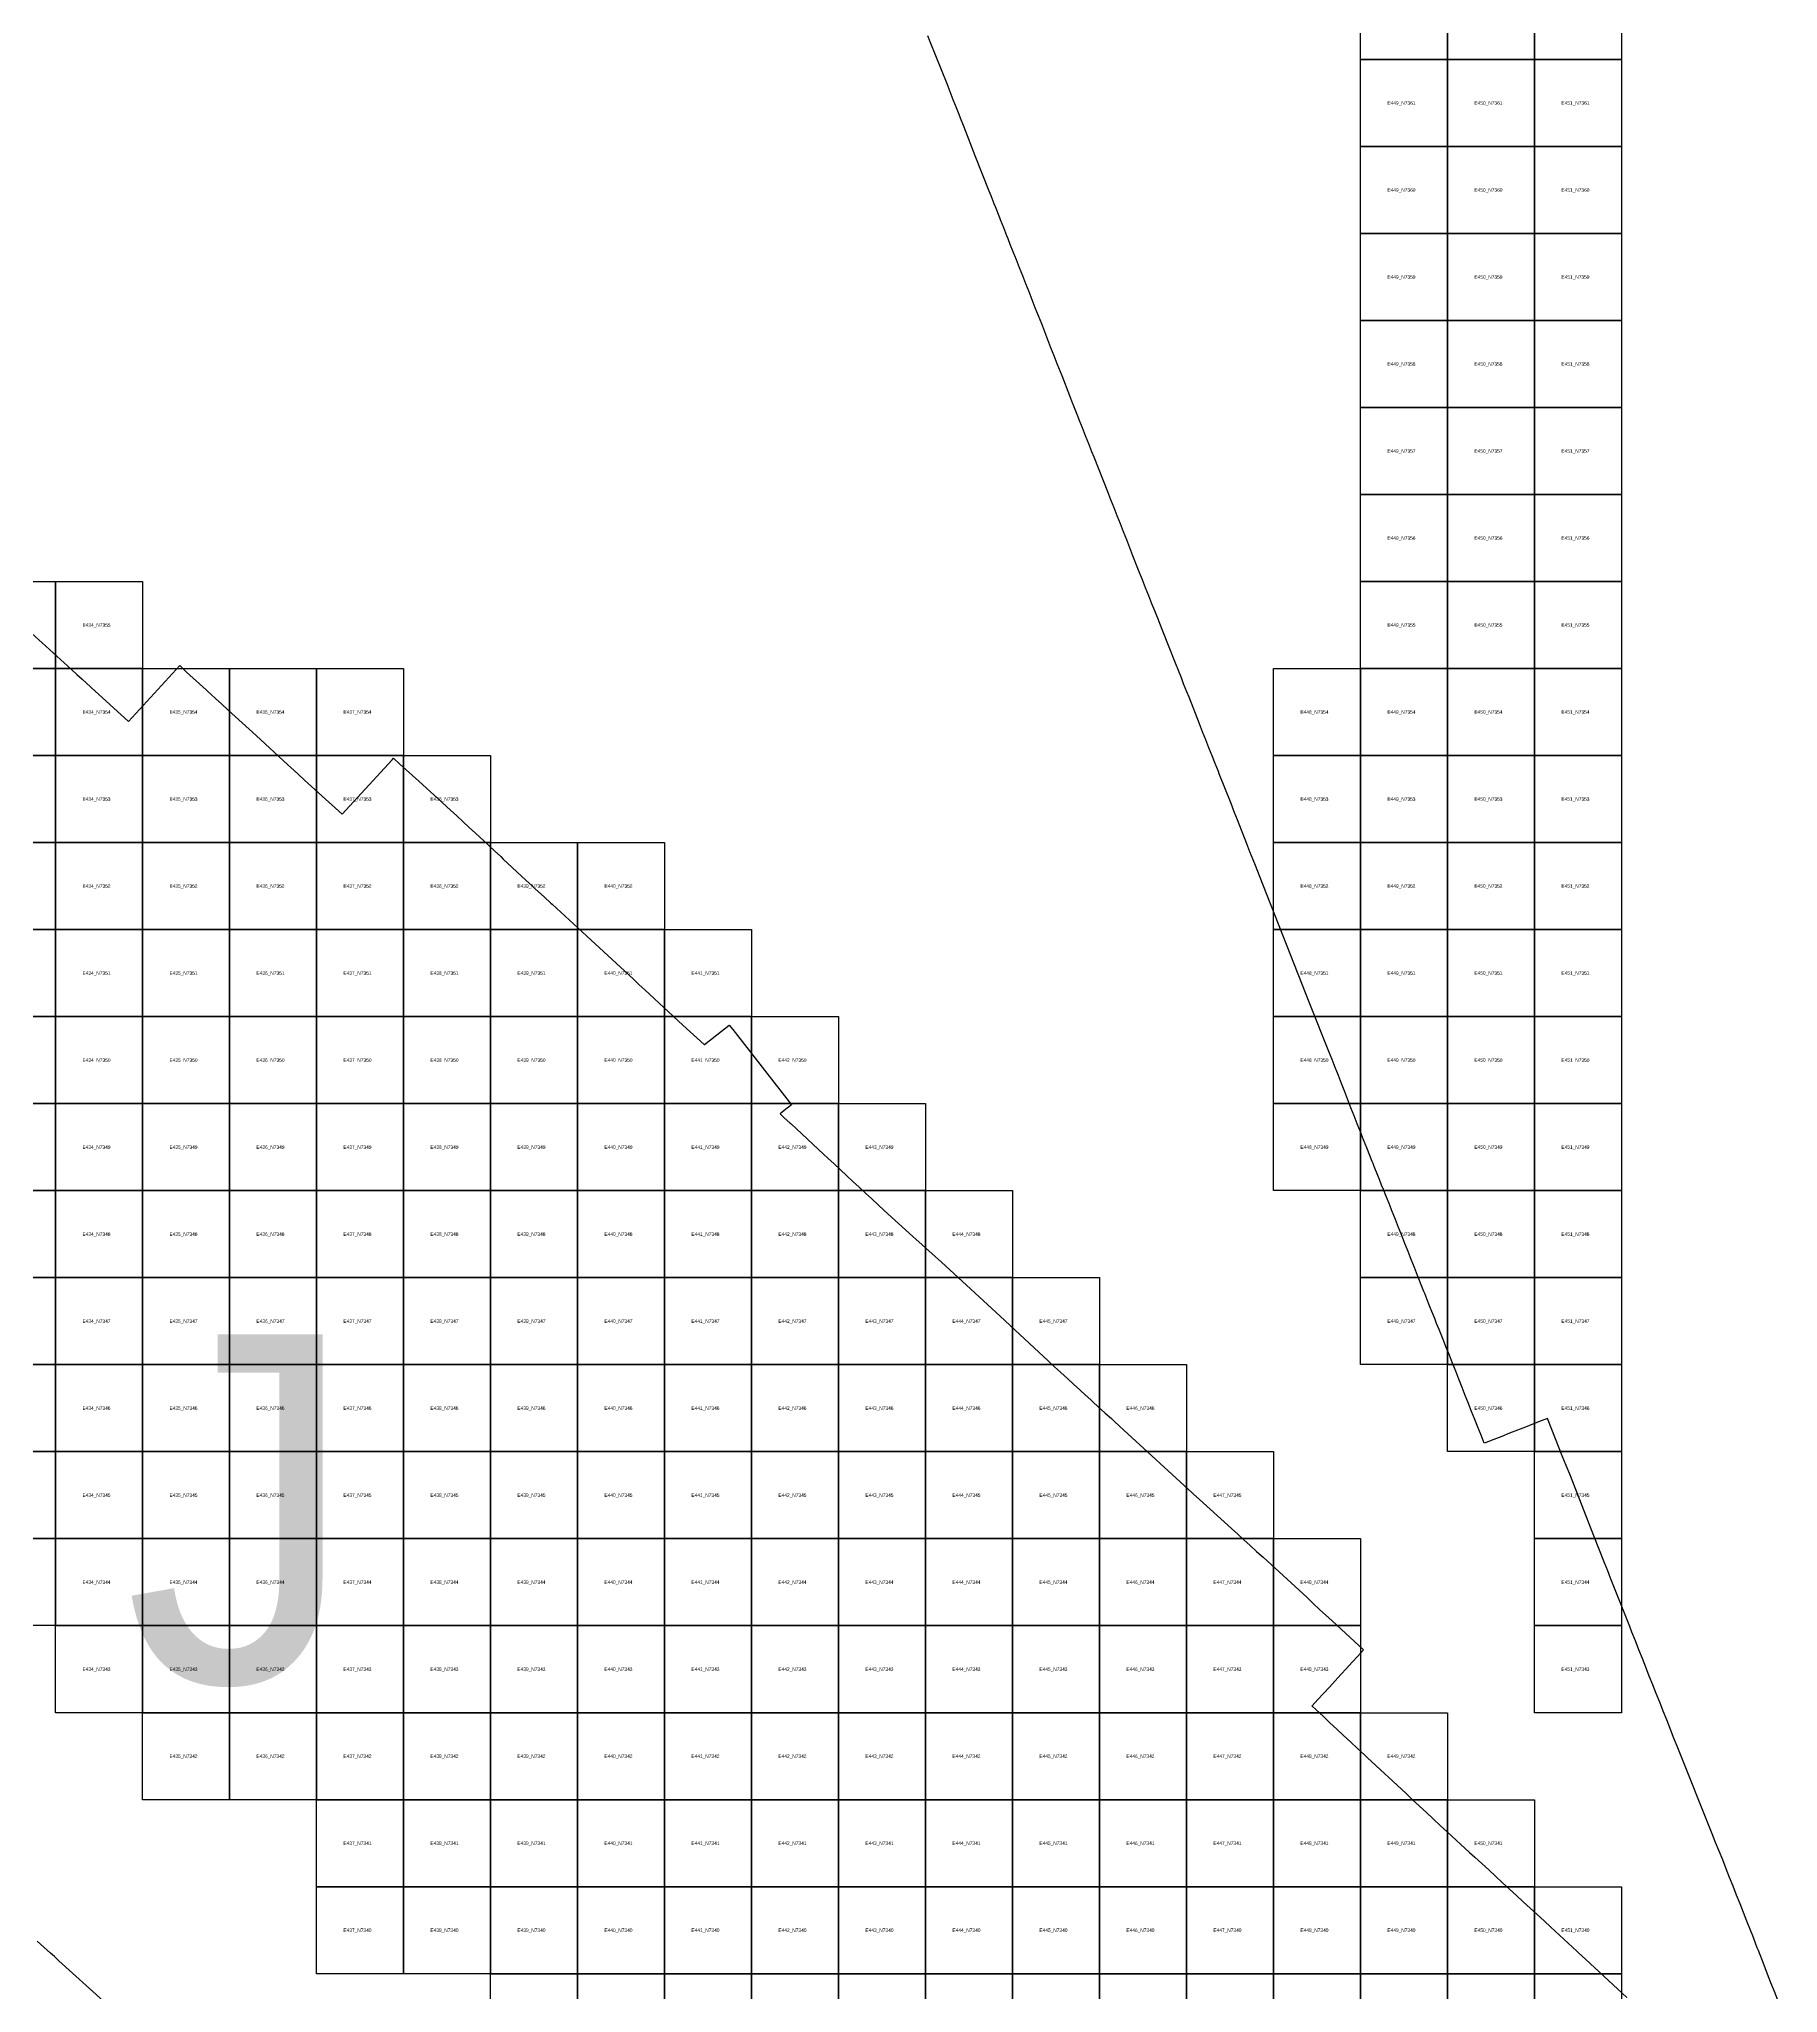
# Model space of a CAD drawing. Extents: x 325010 to 598009, y 7224244 to 7547000.
# Drawn here: x 433809 to 453797, y 7339779 to 7362234 of the extents above; entities that cross this region are included whole.
import ezdxf

# ---------------------------------------------------------------- set-up
doc = ezdxf.new("R2010")
doc.units = 0
for name, color, linetype in [('J', 7, 'Continuous'), ('L', 7, 'Continuous'), ('Limpopo_1', 7, 'Continuous')]:
    doc.layers.add(name, color=color, linetype=linetype)

msp = doc.modelspace()

# ---------------------------------------------------------------- linework, layer by layer
for points in [[(451000, 7362000), (451000, 7363000), (452000, 7363000), (452000, 7362000)], [(451000, 7361000), (451000, 7362000), (452000, 7362000), (452000, 7361000)], [(451000, 7360000), (451000, 7361000), (452000, 7361000), (452000, 7360000)], [(451000, 7359000), (451000, 7360000), (452000, 7360000), (452000, 7359000)], [(451000, 7358000), (451000, 7359000), (452000, 7359000), (452000, 7358000)], [(451000, 7357000), (451000, 7358000), (452000, 7358000), (452000, 7357000)], [(451000, 7356000), (451000, 7357000), (452000, 7357000), (452000, 7356000)], [(451000, 7355000), (451000, 7356000), (452000, 7356000), (452000, 7355000)], [(451000, 7354000), (451000, 7355000), (452000, 7355000), (452000, 7354000)], [(451000, 7353000), (451000, 7354000), (452000, 7354000), (452000, 7353000)], [(451000, 7352000), (451000, 7353000), (452000, 7353000), (452000, 7352000)], [(451000, 7351000), (451000, 7352000), (452000, 7352000), (452000, 7351000)], [(451000, 7350000), (451000, 7351000), (452000, 7351000), (452000, 7350000)], [(451000, 7349000), (451000, 7350000), (452000, 7350000), (452000, 7349000)], [(451000, 7348000), (451000, 7349000), (452000, 7349000), (452000, 7348000)], [(451000, 7347000), (451000, 7348000), (452000, 7348000), (452000, 7347000)], [(451000, 7346000), (451000, 7347000), (452000, 7347000), (452000, 7346000)], [(451000, 7345000), (451000, 7346000), (452000, 7346000), (452000, 7345000)], [(451000, 7344000), (451000, 7345000), (452000, 7345000), (452000, 7344000)], [(451000, 7343000), (451000, 7344000), (452000, 7344000), (452000, 7343000)], [(451000, 7340000), (451000, 7341000), (452000, 7341000), (452000, 7340000)], [(451000, 7339000), (451000, 7340000), (452000, 7340000), (452000, 7339000)]]:
    msp.add_lwpolyline(points, close=True)
at = {"layer": 'J'}
for points in [[(433609, 7355509), (433846, 7355295), (434181, 7354989), (434245, 7354931), (434303, 7354877), (434401, 7354788), (434404, 7354785), (434407, 7354783), (434836, 7354391), (435426, 7355033), (435506, 7354960), (435730, 7354754), (435745, 7354741), (435782, 7354706), (435841, 7354652), (435905, 7354595), (435984, 7354522), (436064, 7354448), (436144, 7354376), (436224, 7354303), (436304, 7354230), (436669, 7353895), (436703, 7353864), (436782, 7353791), (436862, 7353718), (436941, 7353645), (437102, 7353500), (437292, 7353325), (437869, 7353952), (437884, 7353969), (437957, 7353902), (438030, 7353836), (438103, 7353770), (438174, 7353705), (438394, 7353506), (438540, 7353372), (438611, 7353306), (438683, 7353240), (438755, 7353173), (438826, 7353107), (438972, 7352972), (439044, 7352905), (439116, 7352838), (439144, 7352811), (439403, 7352569), (439476, 7352503), (439512, 7352470), (439621, 7352371), (439693, 7352304), (439707, 7352291), (440055, 7351971), (440637, 7351432), (440705, 7351370), (440772, 7351307), (441210, 7350902), (441455, 7350678), (441459, 7350681), (441742, 7350902), (441783, 7350851), (442459, 7349987), (442374, 7349920), (442328, 7349883), (442372, 7349842), (442444, 7349775), (442453, 7349767), (442826, 7349419), (442876, 7349373), (442948, 7349306), (443020, 7349239), (443092, 7349172), (443164, 7349105), (443236, 7349038), (443309, 7348972), (443381, 7348905), (443453, 7348838), (443525, 7348771), (443854, 7348473), (443889, 7348441), (443962, 7348375), (444035, 7348309), (444108, 7348243), (444181, 7348177), (444471, 7347912), (444905, 7347512), (444976, 7347444), (445408, 7347042), (445481, 7346975), (445516, 7346943), (445629, 7346840), (445699, 7346777), (445771, 7346711), (445842, 7346646), (445848, 7346640), (445917, 7346578), (445989, 7346512), (446060, 7346447), (446065, 7346442), (446135, 7346379), (446170, 7346347), (446280, 7346247), (447063, 7345528), (447077, 7345515), (447149, 7345449), (447514, 7345118), (447587, 7345053), (447659, 7344986), (447732, 7344920), (447805, 7344854), (447878, 7344789), (448384, 7344322), (448456, 7344255), (448528, 7344187), (448673, 7344055), (449033, 7343721), (448968, 7343650), (448903, 7343579), (448838, 7343508), (448772, 7343437), (448706, 7343365), (448641, 7343294), (448574, 7343222), (448508, 7343150), (448442, 7343078), (448441, 7343078), (448489, 7343032), (448568, 7342958), (448647, 7342884), (448726, 7342810), (448805, 7342736), (448885, 7342663), (448964, 7342589), (449043, 7342515), (449080, 7342480), (449518, 7342073), (449597, 7342000), (449636, 7341963), (449756, 7341852), (449835, 7341779), (449914, 7341705), (449994, 7341632), (450252, 7341394), (450312, 7341339), (450392, 7341266), (450472, 7341193), (450551, 7341120), (450631, 7341046), (450711, 7340973), (450790, 7340900), (450870, 7340827), (450949, 7340754), (451029, 7340680), (451109, 7340607), (451188, 7340534), (451486, 7340258), (451505, 7340240), (451585, 7340166), (452062, 7339727)], [(434545, 7339688), (434036, 7340149), (433985, 7340196), (433939, 7340237), (433866, 7340304), (433825, 7340341), (433789, 7340374)]]:
    msp.add_lwpolyline(points, dxfattribs=at)
at = {"layer": 'L'}
msp.add_lwpolyline([(453797, 7339694), (453757, 7339795), (453717, 7339896), (453677, 7339996), (453637, 7340097), (453572, 7340265), (453559, 7340299), (453539, 7340350), (453507, 7340434), (453480, 7340501), (453441, 7340602), (453401, 7340703), (453362, 7340804), (453321, 7340904), (453282, 7341005), (453241, 7341106), (453202, 7341207), (453162, 7341307), (453122, 7341408), (453081, 7341509), (453040, 7341609), (452638, 7342615), (452598, 7342716), (452558, 7342817), (452518, 7342918), (452478, 7343018), (452438, 7343119), (452398, 7343220), (452358, 7343320), (452318, 7343421), (452278, 7343522), (452239, 7343623), (452199, 7343724), (452159, 7343824), (452119, 7343925), (452094, 7343989), (451874, 7344546), (451840, 7344631), (451805, 7344721), (451681, 7345034), (451404, 7345740), (451362, 7345840), (451326, 7345934), (451147, 7346382), (451077, 7346354), (450986, 7346318), (450895, 7346283), (450804, 7346247), (450713, 7346211), (450623, 7346175), (450532, 7346140), (450442, 7346104), (450422, 7346096), (450385, 7346188), (450349, 7346280), (450312, 7346371), (450276, 7346463), (450240, 7346555), (450203, 7346647), (450167, 7346739), (450130, 7346831), (450094, 7346923), (450058, 7347015), (450021, 7347107), (449985, 7347198), (449948, 7347290), (449918, 7347364), (449903, 7347404), (449874, 7347474), (449852, 7347530), (449820, 7347610), (449801, 7347657), (449786, 7347695), (449737, 7347817), (449728, 7347841), (449720, 7347860), (449654, 7348024), (449618, 7348116), (449581, 7348208), (449545, 7348300), (449509, 7348392), (449472, 7348484), (449436, 7348575), (449400, 7348667), (449363, 7348759), (449327, 7348851), (449290, 7348943), (449262, 7349012), (449241, 7349064), (449216, 7349126), (449198, 7349173), (449156, 7349278), (449143, 7349310), (449134, 7349333), (449070, 7349493), (449033, 7349585), (448997, 7349677), (448960, 7349769), (448924, 7349861), (448888, 7349953), (448852, 7350045), (448817, 7350137), (448780, 7350229), (448744, 7350321), (448707, 7350413), (448672, 7350505), (448636, 7350597), (448417, 7351148), (447836, 7352619), (447790, 7352737), (447764, 7352803), (447728, 7352895), (447692, 7352987), (447673, 7353036), (447605, 7353210), (447584, 7353263), (447548, 7353355), (447512, 7353447), (447376, 7353791), (447366, 7353815), (447330, 7353907), (447293, 7353998), (447257, 7354090), (447220, 7354182), (447184, 7354274), (447147, 7354366), (447028, 7354670), (447002, 7354734), (446966, 7354825), (446940, 7354892), (446907, 7354976), (446894, 7355009), (446888, 7355024), (446785, 7355285), (446685, 7355537), (446675, 7355561), (446650, 7355625), (446635, 7355663), (446602, 7355744), (446565, 7355836), (446529, 7355928), (446492, 7356020), (446456, 7356112), (446440, 7356151), (446383, 7356295), (446347, 7356387), (446311, 7356480), (446276, 7356572), (446239, 7356664), (446203, 7356755), (446167, 7356847), (446130, 7356939), (446094, 7357031), (445936, 7357431), (445912, 7357491), (445875, 7357582), (445839, 7357674), (445803, 7357766), (445766, 7357858), (445758, 7357880), (445697, 7358033), (445693, 7358042), (445657, 7358134), (445568, 7358363), (445549, 7358410), (445513, 7358502), (445477, 7358594), (445441, 7358686), (445405, 7358778), (445369, 7358870), (445334, 7358962), (445298, 7359054), (445261, 7359146), (445225, 7359238), (445189, 7359330), (445152, 7359422), (445116, 7359514), (445079, 7359606), (445043, 7359698), (445007, 7359790), (444973, 7359875), (444948, 7359940), (444935, 7359974), (444898, 7360065), (444862, 7360157), (444852, 7360181), (444803, 7360305), (444789, 7360341), (444753, 7360433), (444732, 7360487), (444571, 7360893), (444442, 7361223), (444427, 7361261), (444408, 7361308), (444377, 7361388), (444355, 7361445), (444318, 7361537), (444282, 7361629), (444247, 7361721), (444054, 7362202), (444027, 7362271)], dxfattribs=at)
at = {"layer": 'Limpopo_1'}
for points in [[(449000, 7362000), (449000, 7363000), (450000, 7363000), (450000, 7362000)], [(450000, 7362000), (450000, 7363000), (451000, 7363000), (451000, 7362000)], [(449000, 7361000), (449000, 7362000), (450000, 7362000), (450000, 7361000)], [(450000, 7361000), (450000, 7362000), (451000, 7362000), (451000, 7361000)], [(449000, 7360000), (449000, 7361000), (450000, 7361000), (450000, 7360000)], [(450000, 7360000), (450000, 7361000), (451000, 7361000), (451000, 7360000)], [(449000, 7359000), (449000, 7360000), (450000, 7360000), (450000, 7359000)], [(450000, 7359000), (450000, 7360000), (451000, 7360000), (451000, 7359000)], [(449000, 7358000), (449000, 7359000), (450000, 7359000), (450000, 7358000)], [(450000, 7358000), (450000, 7359000), (451000, 7359000), (451000, 7358000)], [(449000, 7357000), (449000, 7358000), (450000, 7358000), (450000, 7357000)], [(450000, 7357000), (450000, 7358000), (451000, 7358000), (451000, 7357000)], [(449000, 7356000), (449000, 7357000), (450000, 7357000), (450000, 7356000)], [(450000, 7356000), (450000, 7357000), (451000, 7357000), (451000, 7356000)], [(433000, 7355000), (433000, 7356000), (434000, 7356000), (434000, 7355000)], [(434000, 7355000), (434000, 7356000), (435000, 7356000), (435000, 7355000)], [(449000, 7355000), (449000, 7356000), (450000, 7356000), (450000, 7355000)], [(450000, 7355000), (450000, 7356000), (451000, 7356000), (451000, 7355000)], [(433000, 7354000), (433000, 7355000), (434000, 7355000), (434000, 7354000)], [(434000, 7354000), (434000, 7355000), (435000, 7355000), (435000, 7354000)], [(435000, 7354000), (435000, 7355000), (436000, 7355000), (436000, 7354000)], [(436000, 7354000), (436000, 7355000), (437000, 7355000), (437000, 7354000)], [(437000, 7354000), (437000, 7355000), (438000, 7355000), (438000, 7354000)], [(448000, 7354000), (448000, 7355000), (449000, 7355000), (449000, 7354000)], [(449000, 7354000), (449000, 7355000), (450000, 7355000), (450000, 7354000)], [(450000, 7354000), (450000, 7355000), (451000, 7355000), (451000, 7354000)], [(433000, 7353000), (433000, 7354000), (434000, 7354000), (434000, 7353000)], [(434000, 7353000), (434000, 7354000), (435000, 7354000), (435000, 7353000)], [(435000, 7353000), (435000, 7354000), (436000, 7354000), (436000, 7353000)], [(436000, 7353000), (436000, 7354000), (437000, 7354000), (437000, 7353000)], [(437000, 7353000), (437000, 7354000), (438000, 7354000), (438000, 7353000)], [(438000, 7353000), (438000, 7354000), (439000, 7354000), (439000, 7353000)], [(448000, 7353000), (448000, 7354000), (449000, 7354000), (449000, 7353000)], [(449000, 7353000), (449000, 7354000), (450000, 7354000), (450000, 7353000)], [(450000, 7353000), (450000, 7354000), (451000, 7354000), (451000, 7353000)], [(433000, 7352000), (433000, 7353000), (434000, 7353000), (434000, 7352000)], [(434000, 7352000), (434000, 7353000), (435000, 7353000), (435000, 7352000)], [(435000, 7352000), (435000, 7353000), (436000, 7353000), (436000, 7352000)], [(436000, 7352000), (436000, 7353000), (437000, 7353000), (437000, 7352000)], [(437000, 7352000), (437000, 7353000), (438000, 7353000), (438000, 7352000)], [(438000, 7352000), (438000, 7353000), (439000, 7353000), (439000, 7352000)], [(439000, 7352000), (439000, 7353000), (440000, 7353000), (440000, 7352000)], [(440000, 7352000), (440000, 7353000), (441000, 7353000), (441000, 7352000)], [(448000, 7352000), (448000, 7353000), (449000, 7353000), (449000, 7352000)], [(449000, 7352000), (449000, 7353000), (450000, 7353000), (450000, 7352000)], [(450000, 7352000), (450000, 7353000), (451000, 7353000), (451000, 7352000)], [(433000, 7351000), (433000, 7352000), (434000, 7352000), (434000, 7351000)], [(434000, 7351000), (434000, 7352000), (435000, 7352000), (435000, 7351000)], [(435000, 7351000), (435000, 7352000), (436000, 7352000), (436000, 7351000)], [(436000, 7351000), (436000, 7352000), (437000, 7352000), (437000, 7351000)], [(437000, 7351000), (437000, 7352000), (438000, 7352000), (438000, 7351000)], [(438000, 7351000), (438000, 7352000), (439000, 7352000), (439000, 7351000)], [(439000, 7351000), (439000, 7352000), (440000, 7352000), (440000, 7351000)], [(440000, 7351000), (440000, 7352000), (441000, 7352000), (441000, 7351000)], [(441000, 7351000), (441000, 7352000), (442000, 7352000), (442000, 7351000)], [(448000, 7351000), (448000, 7352000), (449000, 7352000), (449000, 7351000)], [(449000, 7351000), (449000, 7352000), (450000, 7352000), (450000, 7351000)], [(450000, 7351000), (450000, 7352000), (451000, 7352000), (451000, 7351000)], [(433000, 7350000), (433000, 7351000), (434000, 7351000), (434000, 7350000)], [(434000, 7350000), (434000, 7351000), (435000, 7351000), (435000, 7350000)], [(435000, 7350000), (435000, 7351000), (436000, 7351000), (436000, 7350000)], [(436000, 7350000), (436000, 7351000), (437000, 7351000), (437000, 7350000)], [(437000, 7350000), (437000, 7351000), (438000, 7351000), (438000, 7350000)], [(438000, 7350000), (438000, 7351000), (439000, 7351000), (439000, 7350000)], [(439000, 7350000), (439000, 7351000), (440000, 7351000), (440000, 7350000)], [(440000, 7350000), (440000, 7351000), (441000, 7351000), (441000, 7350000)], [(441000, 7350000), (441000, 7351000), (442000, 7351000), (442000, 7350000)], [(442000, 7350000), (442000, 7351000), (443000, 7351000), (443000, 7350000)], [(448000, 7350000), (448000, 7351000), (449000, 7351000), (449000, 7350000)], [(449000, 7350000), (449000, 7351000), (450000, 7351000), (450000, 7350000)], [(450000, 7350000), (450000, 7351000), (451000, 7351000), (451000, 7350000)], [(433000, 7349000), (433000, 7350000), (434000, 7350000), (434000, 7349000)], [(434000, 7349000), (434000, 7350000), (435000, 7350000), (435000, 7349000)], [(435000, 7349000), (435000, 7350000), (436000, 7350000), (436000, 7349000)], [(436000, 7349000), (436000, 7350000), (437000, 7350000), (437000, 7349000)], [(437000, 7349000), (437000, 7350000), (438000, 7350000), (438000, 7349000)], [(438000, 7349000), (438000, 7350000), (439000, 7350000), (439000, 7349000)], [(439000, 7349000), (439000, 7350000), (440000, 7350000), (440000, 7349000)], [(440000, 7349000), (440000, 7350000), (441000, 7350000), (441000, 7349000)], [(441000, 7349000), (441000, 7350000), (442000, 7350000), (442000, 7349000)], [(442000, 7349000), (442000, 7350000), (443000, 7350000), (443000, 7349000)], [(443000, 7349000), (443000, 7350000), (444000, 7350000), (444000, 7349000)], [(448000, 7349000), (448000, 7350000), (449000, 7350000), (449000, 7349000)], [(449000, 7349000), (449000, 7350000), (450000, 7350000), (450000, 7349000)], [(450000, 7349000), (450000, 7350000), (451000, 7350000), (451000, 7349000)], [(433000, 7348000), (433000, 7349000), (434000, 7349000), (434000, 7348000)], [(434000, 7348000), (434000, 7349000), (435000, 7349000), (435000, 7348000)], [(435000, 7348000), (435000, 7349000), (436000, 7349000), (436000, 7348000)], [(436000, 7348000), (436000, 7349000), (437000, 7349000), (437000, 7348000)], [(437000, 7348000), (437000, 7349000), (438000, 7349000), (438000, 7348000)], [(438000, 7348000), (438000, 7349000), (439000, 7349000), (439000, 7348000)], [(439000, 7348000), (439000, 7349000), (440000, 7349000), (440000, 7348000)], [(440000, 7348000), (440000, 7349000), (441000, 7349000), (441000, 7348000)], [(441000, 7348000), (441000, 7349000), (442000, 7349000), (442000, 7348000)], [(442000, 7348000), (442000, 7349000), (443000, 7349000), (443000, 7348000)], [(443000, 7348000), (443000, 7349000), (444000, 7349000), (444000, 7348000)], [(444000, 7348000), (444000, 7349000), (445000, 7349000), (445000, 7348000)], [(449000, 7348000), (449000, 7349000), (450000, 7349000), (450000, 7348000)], [(450000, 7348000), (450000, 7349000), (451000, 7349000), (451000, 7348000)], [(433000, 7347000), (433000, 7348000), (434000, 7348000), (434000, 7347000)], [(434000, 7347000), (434000, 7348000), (435000, 7348000), (435000, 7347000)], [(435000, 7347000), (435000, 7348000), (436000, 7348000), (436000, 7347000)], [(436000, 7347000), (436000, 7348000), (437000, 7348000), (437000, 7347000)], [(437000, 7347000), (437000, 7348000), (438000, 7348000), (438000, 7347000)], [(438000, 7347000), (438000, 7348000), (439000, 7348000), (439000, 7347000)], [(439000, 7347000), (439000, 7348000), (440000, 7348000), (440000, 7347000)], [(440000, 7347000), (440000, 7348000), (441000, 7348000), (441000, 7347000)], [(441000, 7347000), (441000, 7348000), (442000, 7348000), (442000, 7347000)], [(442000, 7347000), (442000, 7348000), (443000, 7348000), (443000, 7347000)], [(443000, 7347000), (443000, 7348000), (444000, 7348000), (444000, 7347000)], [(444000, 7347000), (444000, 7348000), (445000, 7348000), (445000, 7347000)], [(445000, 7347000), (445000, 7348000), (446000, 7348000), (446000, 7347000)], [(449000, 7347000), (449000, 7348000), (450000, 7348000), (450000, 7347000)], [(450000, 7347000), (450000, 7348000), (451000, 7348000), (451000, 7347000)], [(433000, 7346000), (433000, 7347000), (434000, 7347000), (434000, 7346000)], [(434000, 7346000), (434000, 7347000), (435000, 7347000), (435000, 7346000)], [(435000, 7346000), (435000, 7347000), (436000, 7347000), (436000, 7346000)], [(436000, 7346000), (436000, 7347000), (437000, 7347000), (437000, 7346000)], [(437000, 7346000), (437000, 7347000), (438000, 7347000), (438000, 7346000)], [(438000, 7346000), (438000, 7347000), (439000, 7347000), (439000, 7346000)], [(439000, 7346000), (439000, 7347000), (440000, 7347000), (440000, 7346000)], [(440000, 7346000), (440000, 7347000), (441000, 7347000), (441000, 7346000)], [(441000, 7346000), (441000, 7347000), (442000, 7347000), (442000, 7346000)], [(442000, 7346000), (442000, 7347000), (443000, 7347000), (443000, 7346000)], [(443000, 7346000), (443000, 7347000), (444000, 7347000), (444000, 7346000)], [(444000, 7346000), (444000, 7347000), (445000, 7347000), (445000, 7346000)], [(445000, 7346000), (445000, 7347000), (446000, 7347000), (446000, 7346000)], [(446000, 7346000), (446000, 7347000), (447000, 7347000), (447000, 7346000)], [(450000, 7346000), (450000, 7347000), (451000, 7347000), (451000, 7346000)], [(433000, 7345000), (433000, 7346000), (434000, 7346000), (434000, 7345000)], [(434000, 7345000), (434000, 7346000), (435000, 7346000), (435000, 7345000)], [(435000, 7345000), (435000, 7346000), (436000, 7346000), (436000, 7345000)], [(436000, 7345000), (436000, 7346000), (437000, 7346000), (437000, 7345000)], [(437000, 7345000), (437000, 7346000), (438000, 7346000), (438000, 7345000)], [(438000, 7345000), (438000, 7346000), (439000, 7346000), (439000, 7345000)], [(439000, 7345000), (439000, 7346000), (440000, 7346000), (440000, 7345000)], [(440000, 7345000), (440000, 7346000), (441000, 7346000), (441000, 7345000)], [(441000, 7345000), (441000, 7346000), (442000, 7346000), (442000, 7345000)], [(442000, 7345000), (442000, 7346000), (443000, 7346000), (443000, 7345000)], [(443000, 7345000), (443000, 7346000), (444000, 7346000), (444000, 7345000)], [(444000, 7345000), (444000, 7346000), (445000, 7346000), (445000, 7345000)], [(445000, 7345000), (445000, 7346000), (446000, 7346000), (446000, 7345000)], [(446000, 7345000), (446000, 7346000), (447000, 7346000), (447000, 7345000)], [(447000, 7345000), (447000, 7346000), (448000, 7346000), (448000, 7345000)], [(433000, 7344000), (433000, 7345000), (434000, 7345000), (434000, 7344000)], [(434000, 7344000), (434000, 7345000), (435000, 7345000), (435000, 7344000)], [(435000, 7344000), (435000, 7345000), (436000, 7345000), (436000, 7344000)], [(436000, 7344000), (436000, 7345000), (437000, 7345000), (437000, 7344000)], [(437000, 7344000), (437000, 7345000), (438000, 7345000), (438000, 7344000)], [(438000, 7344000), (438000, 7345000), (439000, 7345000), (439000, 7344000)], [(439000, 7344000), (439000, 7345000), (440000, 7345000), (440000, 7344000)], [(440000, 7344000), (440000, 7345000), (441000, 7345000), (441000, 7344000)], [(441000, 7344000), (441000, 7345000), (442000, 7345000), (442000, 7344000)], [(442000, 7344000), (442000, 7345000), (443000, 7345000), (443000, 7344000)], [(443000, 7344000), (443000, 7345000), (444000, 7345000), (444000, 7344000)], [(444000, 7344000), (444000, 7345000), (445000, 7345000), (445000, 7344000)], [(445000, 7344000), (445000, 7345000), (446000, 7345000), (446000, 7344000)], [(446000, 7344000), (446000, 7345000), (447000, 7345000), (447000, 7344000)], [(447000, 7344000), (447000, 7345000), (448000, 7345000), (448000, 7344000)], [(448000, 7344000), (448000, 7345000), (449000, 7345000), (449000, 7344000)], [(434000, 7343000), (434000, 7344000), (435000, 7344000), (435000, 7343000)], [(435000, 7343000), (435000, 7344000), (436000, 7344000), (436000, 7343000)], [(436000, 7343000), (436000, 7344000), (437000, 7344000), (437000, 7343000)], [(437000, 7343000), (437000, 7344000), (438000, 7344000), (438000, 7343000)], [(438000, 7343000), (438000, 7344000), (439000, 7344000), (439000, 7343000)], [(439000, 7343000), (439000, 7344000), (440000, 7344000), (440000, 7343000)], [(440000, 7343000), (440000, 7344000), (441000, 7344000), (441000, 7343000)], [(441000, 7343000), (441000, 7344000), (442000, 7344000), (442000, 7343000)], [(442000, 7343000), (442000, 7344000), (443000, 7344000), (443000, 7343000)], [(443000, 7343000), (443000, 7344000), (444000, 7344000), (444000, 7343000)], [(444000, 7343000), (444000, 7344000), (445000, 7344000), (445000, 7343000)], [(445000, 7343000), (445000, 7344000), (446000, 7344000), (446000, 7343000)], [(446000, 7343000), (446000, 7344000), (447000, 7344000), (447000, 7343000)], [(447000, 7343000), (447000, 7344000), (448000, 7344000), (448000, 7343000)], [(448000, 7343000), (448000, 7344000), (449000, 7344000), (449000, 7343000)], [(435000, 7342000), (435000, 7343000), (436000, 7343000), (436000, 7342000)], [(436000, 7342000), (436000, 7343000), (437000, 7343000), (437000, 7342000)], [(437000, 7342000), (437000, 7343000), (438000, 7343000), (438000, 7342000)], [(438000, 7342000), (438000, 7343000), (439000, 7343000), (439000, 7342000)], [(439000, 7342000), (439000, 7343000), (440000, 7343000), (440000, 7342000)], [(440000, 7342000), (440000, 7343000), (441000, 7343000), (441000, 7342000)], [(441000, 7342000), (441000, 7343000), (442000, 7343000), (442000, 7342000)], [(442000, 7342000), (442000, 7343000), (443000, 7343000), (443000, 7342000)], [(443000, 7342000), (443000, 7343000), (444000, 7343000), (444000, 7342000)], [(444000, 7342000), (444000, 7343000), (445000, 7343000), (445000, 7342000)], [(445000, 7342000), (445000, 7343000), (446000, 7343000), (446000, 7342000)], [(446000, 7342000), (446000, 7343000), (447000, 7343000), (447000, 7342000)], [(447000, 7342000), (447000, 7343000), (448000, 7343000), (448000, 7342000)], [(448000, 7342000), (448000, 7343000), (449000, 7343000), (449000, 7342000)], [(449000, 7342000), (449000, 7343000), (450000, 7343000), (450000, 7342000)], [(437000, 7341000), (437000, 7342000), (438000, 7342000), (438000, 7341000)], [(438000, 7341000), (438000, 7342000), (439000, 7342000), (439000, 7341000)], [(439000, 7341000), (439000, 7342000), (440000, 7342000), (440000, 7341000)], [(440000, 7341000), (440000, 7342000), (441000, 7342000), (441000, 7341000)], [(441000, 7341000), (441000, 7342000), (442000, 7342000), (442000, 7341000)], [(442000, 7341000), (442000, 7342000), (443000, 7342000), (443000, 7341000)], [(443000, 7341000), (443000, 7342000), (444000, 7342000), (444000, 7341000)], [(444000, 7341000), (444000, 7342000), (445000, 7342000), (445000, 7341000)], [(445000, 7341000), (445000, 7342000), (446000, 7342000), (446000, 7341000)], [(446000, 7341000), (446000, 7342000), (447000, 7342000), (447000, 7341000)], [(447000, 7341000), (447000, 7342000), (448000, 7342000), (448000, 7341000)], [(448000, 7341000), (448000, 7342000), (449000, 7342000), (449000, 7341000)], [(449000, 7341000), (449000, 7342000), (450000, 7342000), (450000, 7341000)], [(450000, 7341000), (450000, 7342000), (451000, 7342000), (451000, 7341000)], [(437000, 7340000), (437000, 7341000), (438000, 7341000), (438000, 7340000)], [(438000, 7340000), (438000, 7341000), (439000, 7341000), (439000, 7340000)], [(439000, 7340000), (439000, 7341000), (440000, 7341000), (440000, 7340000)], [(440000, 7340000), (440000, 7341000), (441000, 7341000), (441000, 7340000)], [(441000, 7340000), (441000, 7341000), (442000, 7341000), (442000, 7340000)], [(442000, 7340000), (442000, 7341000), (443000, 7341000), (443000, 7340000)], [(443000, 7340000), (443000, 7341000), (444000, 7341000), (444000, 7340000)], [(444000, 7340000), (444000, 7341000), (445000, 7341000), (445000, 7340000)], [(445000, 7340000), (445000, 7341000), (446000, 7341000), (446000, 7340000)], [(446000, 7340000), (446000, 7341000), (447000, 7341000), (447000, 7340000)], [(447000, 7340000), (447000, 7341000), (448000, 7341000), (448000, 7340000)], [(448000, 7340000), (448000, 7341000), (449000, 7341000), (449000, 7340000)], [(449000, 7340000), (449000, 7341000), (450000, 7341000), (450000, 7340000)], [(450000, 7340000), (450000, 7341000), (451000, 7341000), (451000, 7340000)], [(439000, 7339000), (439000, 7340000), (440000, 7340000), (440000, 7339000)], [(440000, 7339000), (440000, 7340000), (441000, 7340000), (441000, 7339000)], [(441000, 7339000), (441000, 7340000), (442000, 7340000), (442000, 7339000)], [(442000, 7339000), (442000, 7340000), (443000, 7340000), (443000, 7339000)], [(443000, 7339000), (443000, 7340000), (444000, 7340000), (444000, 7339000)], [(444000, 7339000), (444000, 7340000), (445000, 7340000), (445000, 7339000)], [(445000, 7339000), (445000, 7340000), (446000, 7340000), (446000, 7339000)], [(446000, 7339000), (446000, 7340000), (447000, 7340000), (447000, 7339000)], [(447000, 7339000), (447000, 7340000), (448000, 7340000), (448000, 7339000)], [(448000, 7339000), (448000, 7340000), (449000, 7340000), (449000, 7339000)], [(449000, 7339000), (449000, 7340000), (450000, 7340000), (450000, 7339000)], [(450000, 7339000), (450000, 7340000), (451000, 7340000), (451000, 7339000)]]:
    msp.add_lwpolyline(points, close=True, dxfattribs=at)

# ---------------------------------------------------------------- texts
for s, height, p in [('E451_N7361', 40, (451308, 7361480)), ('E451_N7360', 40, (451308, 7360480)), ('E451_N7359', 40, (451308, 7359480)), ('E451_N7358', 40, (451308, 7358480)), ('E451_N7357', 40, (451308, 7357480)), ('E451_N7356', 40, (451308, 7356480)), ('E451_N7355', 40, (451308, 7355480)), ('E451_N7354', 40, (451308, 7354480)), ('E451_N7353', 40, (451308, 7353480)), ('E451_N7352', 40, (451308, 7352480)), ('E451_N7351', 40, (451308, 7351480)), ('E451_N7350', 40, (451308, 7350480)), ('E451_N7349', 40, (451308, 7349480)), ('E451_N7348', 40, (451308, 7348480)), ('J', 4000, (434790, 7343350)), ('E451_N7347', 40, (451308, 7347480)), ('E451_N7346', 40, (451308, 7346480)), ('E451_N7345', 40, (451308, 7345480)), ('E451_N7344', 40, (451308, 7344480)), ('E451_N7343', 40, (451308, 7343480)), ('E451_N7340', 40, (451308, 7340480))]:
    msp.add_text(s, height=height).set_placement(p)
for s, p in [('E449_N7361', (449308, 7361480)), ('E450_N7361', (450308, 7361480)), ('E449_N7360', (449308, 7360480)), ('E450_N7360', (450308, 7360480)), ('E449_N7359', (449308, 7359480)), ('E450_N7359', (450308, 7359480)), ('E449_N7358', (449308, 7358480)), ('E450_N7358', (450308, 7358480)), ('E449_N7357', (449308, 7357480)), ('E450_N7357', (450308, 7357480)), ('E449_N7356', (449308, 7356480)), ('E450_N7356', (450308, 7356480)), ('E434_N7355', (434308, 7355480)), ('E449_N7355', (449308, 7355480)), ('E450_N7355', (450308, 7355480)), ('E434_N7354', (434308, 7354480)), ('E435_N7354', (435308, 7354480)), ('E436_N7354', (436308, 7354480)), ('E437_N7354', (437308, 7354480)), ('E448_N7354', (448308, 7354480)), ('E449_N7354', (449308, 7354480)), ('E450_N7354', (450308, 7354480)), ('E434_N7353', (434308, 7353480)), ('E435_N7353', (435308, 7353480)), ('E436_N7353', (436308, 7353480)), ('E437_N7353', (437308, 7353480)), ('E438_N7353', (438308, 7353480)), ('E448_N7353', (448308, 7353480)), ('E449_N7353', (449308, 7353480)), ('E450_N7353', (450308, 7353480)), ('E434_N7352', (434308, 7352480)), ('E435_N7352', (435308, 7352480)), ('E436_N7352', (436308, 7352480)), ('E437_N7352', (437308, 7352480)), ('E438_N7352', (438308, 7352480)), ('E439_N7352', (439308, 7352480)), ('E440_N7352', (440308, 7352480)), ('E448_N7352', (448308, 7352480)), ('E449_N7352', (449308, 7352480)), ('E450_N7352', (450308, 7352480)), ('E434_N7351', (434308, 7351480)), ('E435_N7351', (435308, 7351480)), ('E436_N7351', (436308, 7351480)), ('E437_N7351', (437308, 7351480)), ('E438_N7351', (438308, 7351480)), ('E439_N7351', (439308, 7351480)), ('E440_N7351', (440308, 7351480)), ('E441_N7351', (441308, 7351480)), ('E448_N7351', (448308, 7351480)), ('E449_N7351', (449308, 7351480)), ('E450_N7351', (450308, 7351480)), ('E434_N7350', (434308, 7350480)), ('E435_N7350', (435308, 7350480)), ('E436_N7350', (436308, 7350480)), ('E437_N7350', (437308, 7350480)), ('E438_N7350', (438308, 7350480)), ('E439_N7350', (439308, 7350480)), ('E440_N7350', (440308, 7350480)), ('E441_N7350', (441308, 7350480)), ('E442_N7350', (442308, 7350480)), ('E448_N7350', (448308, 7350480)), ('E449_N7350', (449308, 7350480)), ('E450_N7350', (450308, 7350480)), ('E434_N7349', (434308, 7349480)), ('E435_N7349', (435308, 7349480)), ('E436_N7349', (436308, 7349480)), ('E437_N7349', (437308, 7349480)), ('E438_N7349', (438308, 7349480)), ('E439_N7349', (439308, 7349480)), ('E440_N7349', (440308, 7349480)), ('E441_N7349', (441308, 7349480)), ('E442_N7349', (442308, 7349480)), ('E443_N7349', (443308, 7349480)), ('E448_N7349', (448308, 7349480)), ('E449_N7349', (449308, 7349480)), ('E450_N7349', (450308, 7349480)), ('E434_N7348', (434308, 7348480)), ('E435_N7348', (435308, 7348480)), ('E436_N7348', (436308, 7348480)), ('E437_N7348', (437308, 7348480)), ('E438_N7348', (438308, 7348480)), ('E439_N7348', (439308, 7348480)), ('E440_N7348', (440308, 7348480)), ('E441_N7348', (441308, 7348480)), ('E442_N7348', (442308, 7348480)), ('E443_N7348', (443308, 7348480)), ('E444_N7348', (444308, 7348480)), ('E449_N7348', (449308, 7348480)), ('E450_N7348', (450308, 7348480)), ('E434_N7347', (434308, 7347480)), ('E435_N7347', (435308, 7347480)), ('E436_N7347', (436308, 7347480)), ('E437_N7347', (437308, 7347480)), ('E438_N7347', (438308, 7347480)), ('E439_N7347', (439308, 7347480)), ('E440_N7347', (440308, 7347480)), ('E441_N7347', (441308, 7347480)), ('E442_N7347', (442308, 7347480)), ('E443_N7347', (443308, 7347480)), ('E444_N7347', (444308, 7347480)), ('E445_N7347', (445308, 7347480)), ('E449_N7347', (449308, 7347480)), ('E450_N7347', (450308, 7347480)), ('E434_N7346', (434308, 7346480)), ('E435_N7346', (435308, 7346480)), ('E436_N7346', (436308, 7346480)), ('E437_N7346', (437308, 7346480)), ('E438_N7346', (438308, 7346480)), ('E439_N7346', (439308, 7346480)), ('E440_N7346', (440308, 7346480)), ('E441_N7346', (441308, 7346480)), ('E442_N7346', (442308, 7346480)), ('E443_N7346', (443308, 7346480)), ('E444_N7346', (444308, 7346480)), ('E445_N7346', (445308, 7346480)), ('E446_N7346', (446308, 7346480)), ('E450_N7346', (450308, 7346480)), ('E434_N7345', (434308, 7345480)), ('E435_N7345', (435308, 7345480)), ('E436_N7345', (436308, 7345480)), ('E437_N7345', (437308, 7345480)), ('E438_N7345', (438308, 7345480)), ('E439_N7345', (439308, 7345480)), ('E440_N7345', (440308, 7345480)), ('E441_N7345', (441308, 7345480)), ('E442_N7345', (442308, 7345480)), ('E443_N7345', (443308, 7345480)), ('E444_N7345', (444308, 7345480)), ('E445_N7345', (445308, 7345480)), ('E446_N7345', (446308, 7345480)), ('E447_N7345', (447308, 7345480)), ('E434_N7344', (434308, 7344480)), ('E435_N7344', (435308, 7344480)), ('E436_N7344', (436308, 7344480)), ('E437_N7344', (437308, 7344480)), ('E438_N7344', (438308, 7344480)), ('E439_N7344', (439308, 7344480)), ('E440_N7344', (440308, 7344480)), ('E441_N7344', (441308, 7344480)), ('E442_N7344', (442308, 7344480)), ('E443_N7344', (443308, 7344480)), ('E444_N7344', (444308, 7344480)), ('E445_N7344', (445308, 7344480)), ('E446_N7344', (446308, 7344480)), ('E447_N7344', (447308, 7344480)), ('E448_N7344', (448308, 7344480)), ('E434_N7343', (434308, 7343480)), ('E435_N7343', (435308, 7343480)), ('E436_N7343', (436308, 7343480)), ('E437_N7343', (437308, 7343480)), ('E438_N7343', (438308, 7343480)), ('E439_N7343', (439308, 7343480)), ('E440_N7343', (440308, 7343480)), ('E441_N7343', (441308, 7343480)), ('E442_N7343', (442308, 7343480)), ('E443_N7343', (443308, 7343480)), ('E444_N7343', (444308, 7343480)), ('E445_N7343', (445308, 7343480)), ('E446_N7343', (446308, 7343480)), ('E447_N7343', (447308, 7343480)), ('E448_N7343', (448308, 7343480)), ('E435_N7342', (435308, 7342480)), ('E436_N7342', (436308, 7342480)), ('E437_N7342', (437308, 7342480)), ('E438_N7342', (438308, 7342480)), ('E439_N7342', (439308, 7342480)), ('E440_N7342', (440308, 7342480)), ('E441_N7342', (441308, 7342480)), ('E442_N7342', (442308, 7342480)), ('E443_N7342', (443308, 7342480)), ('E444_N7342', (444308, 7342480)), ('E445_N7342', (445308, 7342480)), ('E446_N7342', (446308, 7342480)), ('E447_N7342', (447308, 7342480)), ('E448_N7342', (448308, 7342480)), ('E449_N7342', (449308, 7342480)), ('E437_N7341', (437308, 7341480)), ('E438_N7341', (438308, 7341480)), ('E439_N7341', (439308, 7341480)), ('E440_N7341', (440308, 7341480)), ('E441_N7341', (441308, 7341480)), ('E442_N7341', (442308, 7341480)), ('E443_N7341', (443308, 7341480)), ('E444_N7341', (444308, 7341480)), ('E445_N7341', (445308, 7341480)), ('E446_N7341', (446308, 7341480)), ('E447_N7341', (447308, 7341480)), ('E448_N7341', (448308, 7341480)), ('E449_N7341', (449308, 7341480)), ('E450_N7341', (450308, 7341480)), ('E437_N7340', (437308, 7340480)), ('E438_N7340', (438308, 7340480)), ('E439_N7340', (439308, 7340480)), ('E440_N7340', (440308, 7340480)), ('E441_N7340', (441308, 7340480)), ('E442_N7340', (442308, 7340480)), ('E443_N7340', (443308, 7340480)), ('E444_N7340', (444308, 7340480)), ('E445_N7340', (445308, 7340480)), ('E446_N7340', (446308, 7340480)), ('E447_N7340', (447308, 7340480)), ('E448_N7340', (448308, 7340480)), ('E449_N7340', (449308, 7340480)), ('E450_N7340', (450308, 7340480))]:
    msp.add_text(s, height=40, dxfattribs=at).set_placement(p)

doc.saveas('drawing.dxf')
